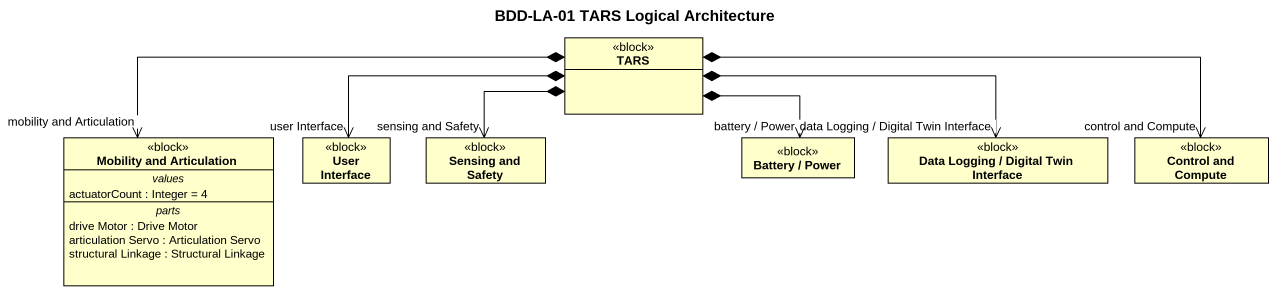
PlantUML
@startuml
title BDD-LA-01 TARS Logical Architecture
hide circle
hide empty members
class TARS <<block>>
class "Mobility and Articulation" as Mobility_and_Articulation <<block>> {
  -- values --
  actuatorCount : Integer = 4
  -- parts --
  drive Motor : Drive Motor
  articulation Servo : Articulation Servo
  structural Linkage : Structural Linkage
}
class "User Interface" as User_Interface <<block>>
class "Sensing and Safety" as Sensing_and_Safety <<block>>
class "Battery / Power" as Battery_Power <<block>>
class "Data Logging / Digital Twin Interface" as Data_Logging_Digital_Twin <<block>>
class "Control and Compute" as Control_and_Compute <<block>>
TARS *-left-> "mobility and Articulation" Mobility_and_Articulation
TARS *-left-> "user Interface" User_Interface
TARS *-left-> "sensing and Safety" Sensing_and_Safety
TARS *-right-> "battery / Power" Battery_Power
TARS *-right-> "data Logging / Digital Twin Interface" Data_Logging_Digital_Twin
TARS *-right-> "control and Compute" Control_and_Compute
@enduml
